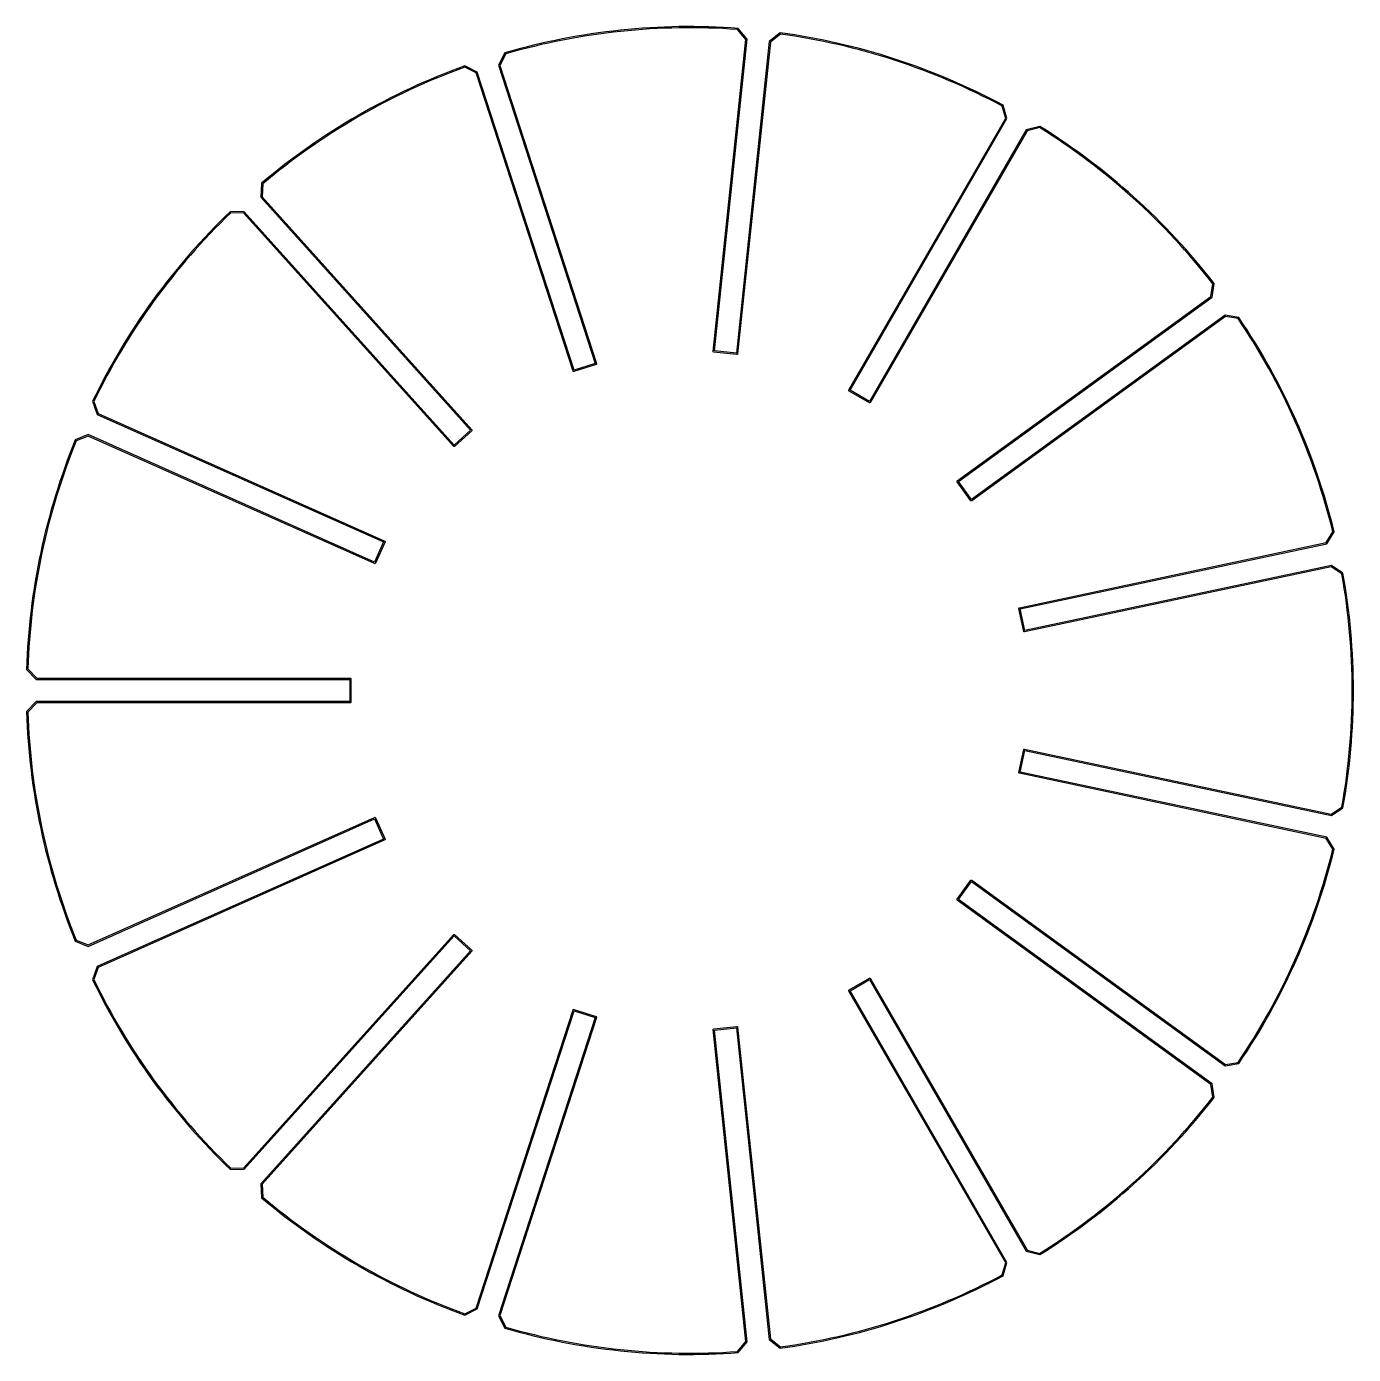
# Model space of a CAD drawing. Header units: millimetres. Extents: x -108 to 108, y -108 to 108.
import ezdxf

# ---------------------------------------------------------------- set-up
doc = ezdxf.new("R2010")
doc.units = ezdxf.units.MM
doc.layers.get('0').update_dxf_attribs({"linetype": 'CONTINUOUS'})

msp = doc.modelspace()

# ---------------------------------------------------------------- linework, layer by layer
for points in [[(84.75, -63.8), (43.6, -33.9), (45.72, -30.99), (86.87, -60.89), (89.1, -60.5, 0.08907), (104.58, -25.73), (103.37, -23.81), (53.62, -13.24), (54.37, -9.72), (104.12, -20.29), (106, -19.03, 0.08907), (106, 19.03), (104.12, 20.29), (54.37, 9.72), (53.62, 13.24), (103.37, 23.81), (104.58, 25.73, 0.08907), (89.1, 60.5), (86.87, 60.89), (45.72, 30.99), (43.6, 33.9), (84.75, 63.8), (85.08, 66.04, 0.08907), (56.79, 91.51), (54.59, 90.96), (29.16, 46.9), (26.04, 48.7), (51.47, 92.76), (50.86, 94.93, 0.08907), (14.65, 106.7), (12.88, 105.3), (7.56, 54.71), (3.98, 55.09), (9.3, 105.67), (7.85, 107.41, 0.08907), (-30.01, 103.43), (-31.06, 101.43), (-15.35, 53.05), (-18.77, 51.94), (-34.49, 100.32), (-36.52, 101.32, 0.08907), (-69.49, 82.29), (-69.63, 80.03), (-35.6, 42.23), (-38.27, 39.82), (-72.31, 77.62), (-74.57, 77.71, 0.08907), (-96.95, 46.91), (-96.16, 44.79), (-49.7, 24.1), (-51.16, 20.81), (-97.63, 41.5), (-99.73, 40.66, 0.08907), (-107.65, 3.42), (-106.07, 1.8), (-55.2, 1.8), (-55.2, -1.8), (-106.07, -1.8), (-107.65, -3.42, 0.08907), (-99.73, -40.66), (-97.63, -41.5), (-51.16, -20.81), (-49.7, -24.1), (-96.16, -44.79), (-96.95, -46.91, 0.08907), (-74.57, -77.71), (-72.31, -77.62), (-38.27, -39.82), (-35.6, -42.23), (-69.63, -80.03), (-69.49, -82.29, 0.08907), (-36.52, -101.32), (-34.49, -100.32), (-18.77, -51.94), (-15.35, -53.05), (-31.06, -101.43), (-30.01, -103.43, 0.08907), (7.85, -107.41), (9.3, -105.67), (3.98, -55.09), (7.56, -54.71), (12.88, -105.3), (14.65, -106.7, 0.08907), (50.86, -94.93), (51.47, -92.76), (26.04, -48.7), (29.16, -46.9), (54.59, -90.96), (56.79, -91.51, 0.08907), (85.08, -66.04)], [(-97.63, 41.28), (-99.58, 40.5, 0.088671), (-107.44, 3.5), (-105.98, 2), (-55.1, 2, -0.414214), (-55, 1.9), (-55, -1.9, -0.414214), (-55.1, -2), (-105.98, -2), (-107.44, -3.5, 0.088671), (-99.58, -40.5), (-97.63, -41.28), (-51.15, -20.58, -0.414214), (-51.02, -20.63), (-49.47, -24.11, -0.414214), (-49.52, -24.24), (-96.01, -44.93), (-96.73, -46.9, 0.088671), (-74.49, -77.5), (-72.4, -77.42), (-38.36, -39.61, -0.414214), (-38.21, -39.6), (-35.39, -42.14, -0.414214), (-35.38, -42.29), (-69.43, -80.1), (-69.29, -82.19, 0.088671), (-36.53, -101.1), (-34.65, -100.18), (-18.93, -51.79, -0.414214), (-18.8, -51.72), (-15.19, -52.9, -0.414214), (-15.12, -53.02), (-30.85, -101.41), (-29.87, -103.27, 0.088671), (7.75, -107.22), (9.09, -105.61), (3.77, -55.01, -0.414214), (3.86, -54.9), (7.64, -54.5, -0.414214), (7.75, -54.59), (13.07, -105.19), (14.71, -106.49, 0.088671), (50.69, -94.8), (51.26, -92.78), (25.82, -48.72, -0.414214), (25.85, -48.58), (29.15, -46.68, -0.414214), (29.28, -46.72), (54.72, -90.78), (56.75, -91.3, 0.088671), (84.87, -65.98), (84.57, -63.91), (43.4, -34.01, -0.414214), (43.38, -33.87), (45.61, -30.79, -0.414214), (45.75, -30.77), (86.92, -60.68), (88.98, -60.32, 0.088671), (104.37, -25.76), (103.25, -23.99), (53.48, -13.41, -0.414214), (53.4, -13.29), (54.19, -9.58, -0.414214), (54.31, -9.5), (104.08, -20.08), (105.82, -18.92, 0.088671), (105.82, 18.92), (104.08, 20.08), (54.31, 9.5, -0.414214), (54.19, 9.58), (53.4, 13.29, -0.414214), (53.48, 13.41), (103.25, 23.99), (104.37, 25.76, 0.088671), (88.98, 60.32), (86.92, 60.68), (45.75, 30.77, -0.414214), (45.61, 30.79), (43.38, 33.87, -0.414214), (43.4, 34.01), (84.57, 63.91), (84.87, 65.98, 0.088671), (56.75, 91.3), (54.72, 90.78), (29.28, 46.72, -0.414214), (29.15, 46.68), (25.85, 48.58, -0.414214), (25.82, 48.72), (51.26, 92.78), (50.69, 94.8, 0.088671), (14.71, 106.49), (13.07, 105.19), (7.75, 54.59, -0.414214), (7.64, 54.5), (3.86, 54.9, -0.414214), (3.77, 55.01), (9.09, 105.61), (7.75, 107.22, 0.088671), (-29.87, 103.27), (-30.85, 101.41), (-15.12, 53.02, -0.414214), (-15.19, 52.9), (-18.8, 51.72, -0.414214), (-18.93, 51.79), (-34.65, 100.18), (-36.53, 101.1, 0.088671), (-69.29, 82.19), (-69.43, 80.1), (-35.38, 42.29, -0.414214), (-35.39, 42.14), (-38.21, 39.6, -0.414214), (-38.36, 39.61), (-72.4, 77.42), (-74.49, 77.5, 0.088671), (-96.73, 46.9), (-96.01, 44.93), (-49.52, 24.24, -0.414214), (-49.47, 24.11), (-51.02, 20.63, -0.414214), (-51.15, 20.58)], [(-96.73, 46.9), (-96.01, 44.93), (-49.52, 24.24, -0.414214), (-49.47, 24.11), (-51.02, 20.63, -0.414214), (-51.15, 20.58), (-97.63, 41.28), (-99.58, 40.5, 0.088671), (-107.44, 3.5), (-105.98, 2), (-55.1, 2, -0.414214), (-55, 1.9), (-55, -1.9, -0.414214), (-55.1, -2), (-105.98, -2), (-107.44, -3.5, 0.088671), (-99.58, -40.5), (-97.63, -41.28), (-51.15, -20.58, -0.414214), (-51.02, -20.63), (-49.47, -24.11, -0.414214), (-49.52, -24.24), (-96.01, -44.93), (-96.73, -46.9, 0.088671), (-74.49, -77.5), (-72.4, -77.42), (-38.36, -39.61, -0.414214), (-38.21, -39.6), (-35.39, -42.14, -0.414214), (-35.38, -42.29), (-69.43, -80.1), (-69.29, -82.19, 0.088671), (-36.53, -101.1), (-34.65, -100.18), (-18.93, -51.79, -0.414214), (-18.8, -51.72), (-15.19, -52.9, -0.414214), (-15.12, -53.02), (-30.85, -101.41), (-29.87, -103.27, 0.088671), (7.75, -107.22), (9.09, -105.61), (3.77, -55.01, -0.414214), (3.86, -54.9), (7.64, -54.5, -0.414214), (7.75, -54.59), (13.07, -105.19), (14.71, -106.49, 0.088671), (50.69, -94.8), (51.26, -92.78), (25.82, -48.72, -0.414214), (25.85, -48.58), (29.15, -46.68, -0.414214), (29.28, -46.72), (54.72, -90.78), (56.75, -91.3, 0.088671), (84.87, -65.98), (84.57, -63.91), (43.4, -34.01, -0.414214), (43.38, -33.87), (45.61, -30.79, -0.414214), (45.75, -30.77), (86.92, -60.68), (88.98, -60.32, 0.088671), (104.37, -25.76), (103.25, -23.99), (53.48, -13.41, -0.414214), (53.4, -13.29), (54.19, -9.58, -0.414214), (54.31, -9.5), (104.08, -20.08), (105.82, -18.92, 0.088671), (105.82, 18.92), (104.08, 20.08), (54.31, 9.5, -0.414214), (54.19, 9.58), (53.4, 13.29, -0.414214), (53.48, 13.41), (103.25, 23.99), (104.37, 25.76, 0.088671), (88.98, 60.32), (86.92, 60.68), (45.75, 30.77, -0.414214), (45.61, 30.79), (43.38, 33.87, -0.414214), (43.4, 34.01), (84.57, 63.91), (84.87, 65.98, 0.088671), (56.75, 91.3), (54.72, 90.78), (29.28, 46.72, -0.414214), (29.15, 46.68), (25.85, 48.58, -0.414214), (25.82, 48.72), (51.26, 92.78), (50.69, 94.8, 0.088671), (14.71, 106.49), (13.07, 105.19), (7.75, 54.59, -0.414214), (7.64, 54.5), (3.86, 54.9, -0.414214), (3.77, 55.01), (9.09, 105.61), (7.75, 107.22, 0.088671), (-29.87, 103.27), (-30.85, 101.41), (-15.12, 53.02, -0.414214), (-15.19, 52.9), (-18.8, 51.72, -0.414214), (-18.93, 51.79), (-34.65, 100.18), (-36.53, 101.1, 0.088671), (-69.29, 82.19), (-69.43, 80.1), (-35.38, 42.29, -0.414214), (-35.39, 42.14), (-38.21, 39.6, -0.414214), (-38.36, 39.61), (-72.4, 77.42), (-74.49, 77.5, 0.088671)]]:
    msp.add_lwpolyline(points, format="xyb", close=True)

doc.saveas('drawing.dxf')
